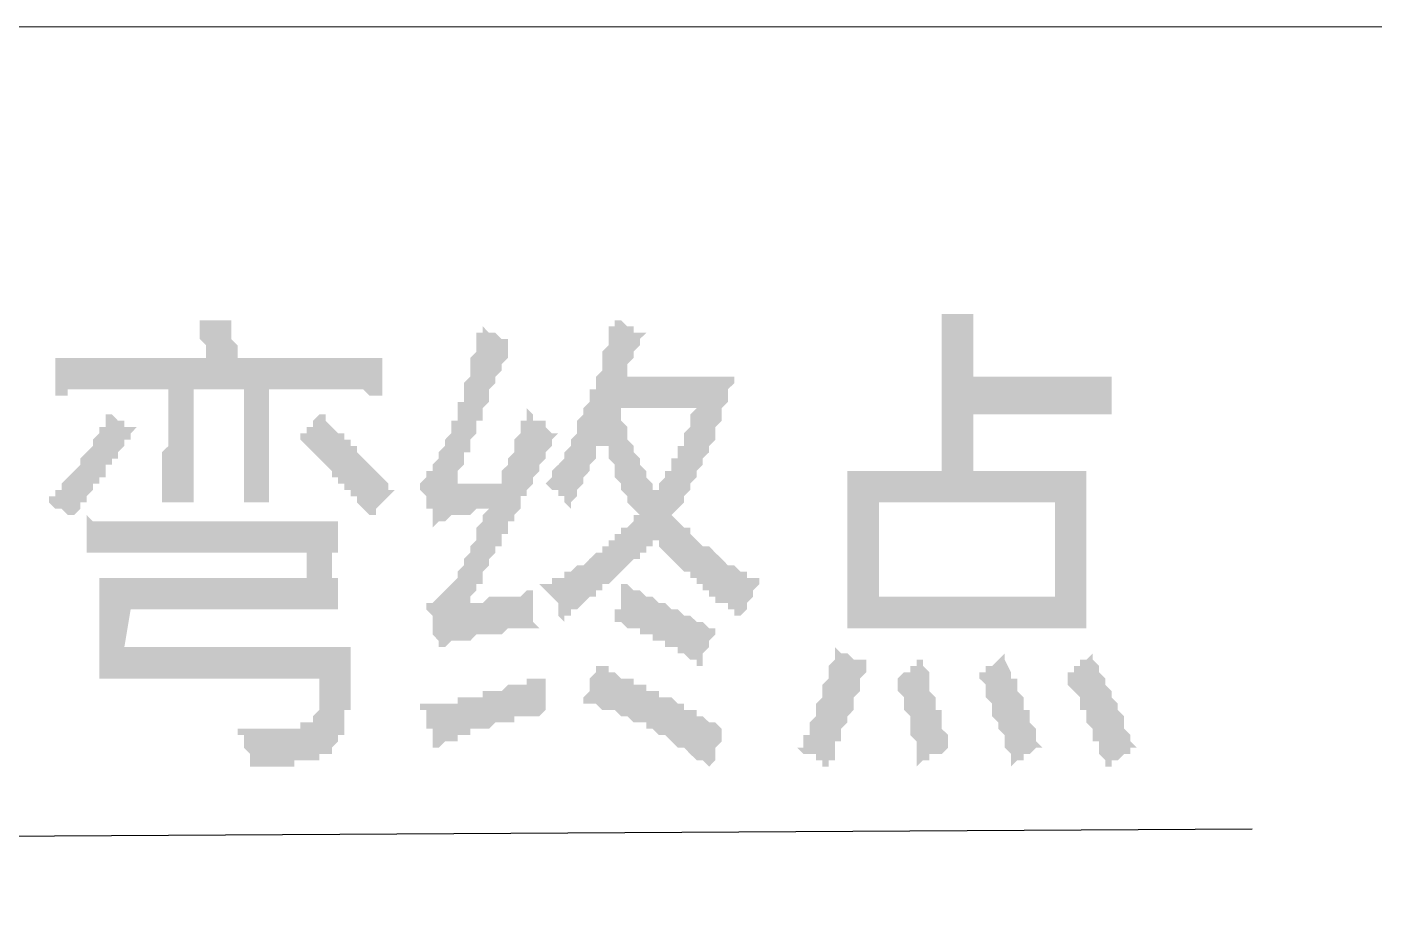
# Model space of a CAD drawing. Header units: millimetres. Extents: x 6156 to 7119, y 3162 to 3647.
# Drawn here: x 7044.87 to 7058.48, y 3512.36 to 3521.16 of the extents above; entities that cross this region are included whole.
import ezdxf

# ---------------------------------------------------------------- set-up
doc = ezdxf.new("R2010")
doc.units = ezdxf.units.MM
doc.layers.add('图层1', color=7, linetype='Continuous')
doc.layers.add('点图2', color=30, linetype='Continuous', lineweight=5)

msp = doc.modelspace()

# ---------------------------------------------------------------- hatches: boundary and pattern name
at = {"layer": '图层1', "transparency": 33554559}
h = msp.add_hatch(color=256, dxfattribs=at)
h.paths.add_polyline_path([(7051.128, 3518.068), (7051.064, 3518.005), (7051.064, 3518.005), (7051.064, 3517.941), (7051.064, 3517.941), (7051.001, 3517.878), (7051.001, 3517.814), (7051.001, 3517.814), (7050.937, 3517.751), (7050.937, 3517.687), (7050.937, 3517.624), (7050.937, 3517.624), (7052.017, 3517.624), (7052.017, 3517.56), (7051.953, 3517.497), (7051.953, 3517.434), (7051.953, 3517.434), (7051.953, 3517.37), (7051.89, 3517.307), (7051.89, 3517.243), (7051.89, 3517.18), (7051.89, 3517.18), (7051.826, 3517.116), (7051.826, 3517.053), (7051.826, 3517.053), (7051.826, 3516.989), (7051.763, 3516.926), (7051.763, 3516.926), (7051.763, 3516.862), (7051.763, 3516.862), (7051.763, 3516.862), (7051.699, 3516.799), (7051.699, 3516.735), (7051.699, 3516.735), (7051.636, 3516.672), (7051.636, 3516.608), (7051.636, 3516.608), (7051.572, 3516.545), (7051.572, 3516.545), (7051.572, 3516.481), (7051.509, 3516.418), (7051.509, 3516.418), (7051.509, 3516.354), (7051.445, 3516.291), (7051.445, 3516.291), (7051.382, 3516.227), (7051.382, 3516.227), (7051.445, 3516.164), (7051.445, 3516.164), (7051.509, 3516.1), (7051.509, 3516.1), (7051.572, 3516.1), (7051.572, 3516.037), (7051.572, 3516.037), (7051.636, 3515.973), (7051.636, 3515.973), (7051.699, 3515.91), (7051.763, 3515.91), (7051.763, 3515.91), (7051.826, 3515.846), (7051.826, 3515.846), (7051.89, 3515.783), (7051.89, 3515.783), (7051.953, 3515.719), (7051.953, 3515.719), (7052.017, 3515.719), (7052.08, 3515.656), (7052.08, 3515.656), (7052.144, 3515.656), (7052.144, 3515.592), (7052.207, 3515.592), (7052.207, 3515.592), (7052.271, 3515.592), (7052.271, 3515.529), (7052.271, 3515.529), (7052.271, 3515.529), (7052.207, 3515.465), (7052.207, 3515.465), (7052.207, 3515.402), (7052.144, 3515.338), (7052.144, 3515.338), (7052.144, 3515.275), (7052.08, 3515.211), (7052.08, 3515.211), (7052.08, 3515.211), (7052.08, 3515.211), (7052.017, 3515.211), (7052.017, 3515.275), (7051.953, 3515.275), (7051.953, 3515.338), (7051.89, 3515.338), (7051.826, 3515.338), (7051.826, 3515.402), (7051.763, 3515.402), (7051.763, 3515.402), (7051.763, 3515.465), (7051.699, 3515.465), (7051.699, 3515.529), (7051.636, 3515.529), (7051.636, 3515.592), (7051.572, 3515.592), (7051.572, 3515.656), (7051.509, 3515.656), (7051.509, 3515.656), (7051.445, 3515.719), (7051.445, 3515.719), (7051.382, 3515.783), (7051.382, 3515.783), (7051.318, 3515.846), (7051.318, 3515.846), (7051.255, 3515.91), (7051.255, 3515.973), (7051.191, 3515.973), (7051.191, 3515.973), (7051.191, 3515.973), (7051.191, 3515.91), (7051.128, 3515.91), (7051.128, 3515.846), (7051.064, 3515.846), (7051.064, 3515.783), (7051.001, 3515.783), (7051.001, 3515.783), (7050.937, 3515.719), (7050.937, 3515.719), (7050.874, 3515.656), (7050.874, 3515.656), (7050.81, 3515.592), (7050.81, 3515.592), (7050.747, 3515.529), (7050.747, 3515.529), (7050.683, 3515.529), (7050.683, 3515.465), (7050.62, 3515.465), (7050.62, 3515.402), (7050.556, 3515.402), (7050.556, 3515.402), (7050.493, 3515.338), (7050.493, 3515.338), (7050.429, 3515.275), (7050.429, 3515.275), (7050.366, 3515.275), (7050.366, 3515.211), (7050.302, 3515.211), (7050.302, 3515.148), (7050.239, 3515.211), (7050.239, 3515.275), (7050.239, 3515.275), (7050.239, 3515.338), (7050.175, 3515.402), (7050.175, 3515.402), (7050.112, 3515.465), (7050.112, 3515.465), (7050.048, 3515.529), (7050.112, 3515.529), (7050.175, 3515.529), (7050.175, 3515.592), (7050.239, 3515.592), (7050.239, 3515.592), (7050.302, 3515.592), (7050.302, 3515.656), (7050.366, 3515.656), (7050.366, 3515.656), (7050.429, 3515.719), (7050.493, 3515.719), (7050.493, 3515.719), (7050.556, 3515.783), (7050.556, 3515.783), (7050.62, 3515.846), (7050.62, 3515.846), (7050.683, 3515.846), (7050.683, 3515.91), (7050.747, 3515.91), (7050.747, 3515.973), (7050.81, 3515.973), (7050.81, 3516.037), (7050.874, 3516.037), (7050.874, 3516.1), (7050.937, 3516.1), (7050.937, 3516.1), (7051.001, 3516.164), (7051.001, 3516.164), (7051.001, 3516.227), (7051.064, 3516.227), (7051.001, 3516.291), (7051.001, 3516.291), (7050.937, 3516.354), (7050.937, 3516.354), (7050.937, 3516.418), (7050.874, 3516.481), (7050.874, 3516.481), (7050.874, 3516.545), (7050.81, 3516.608), (7050.81, 3516.608), (7050.81, 3516.672), (7050.81, 3516.735), (7050.747, 3516.799), (7050.747, 3516.799), (7050.747, 3516.862), (7050.747, 3516.926), (7050.683, 3516.926), (7050.683, 3516.989), (7050.683, 3516.989), (7050.683, 3516.926), (7050.62, 3516.926), (7050.62, 3516.862), (7050.62, 3516.799), (7050.556, 3516.735), (7050.556, 3516.735), (7050.556, 3516.672), (7050.493, 3516.608), (7050.493, 3516.608), (7050.493, 3516.545), (7050.429, 3516.481), (7050.429, 3516.481), (7050.429, 3516.418), (7050.429, 3516.418), (7050.366, 3516.354), (7050.366, 3516.354), (7050.366, 3516.291), (7050.302, 3516.354), (7050.302, 3516.418), (7050.239, 3516.418), (7050.239, 3516.481), (7050.175, 3516.481), (7050.175, 3516.481), (7050.112, 3516.545), (7050.112, 3516.545), (7050.112, 3516.545), (7050.175, 3516.608), (7050.175, 3516.672), (7050.175, 3516.672), (7050.239, 3516.735), (7050.239, 3516.735), (7050.302, 3516.799), (7050.302, 3516.862), (7050.302, 3516.862), (7050.366, 3516.926), (7050.366, 3516.989), (7050.366, 3516.989), (7050.429, 3517.053), (7050.429, 3517.116), (7050.429, 3517.116), (7050.429, 3517.18), (7050.493, 3517.243), (7050.493, 3517.243), (7050.493, 3517.307), (7050.556, 3517.37), (7050.556, 3517.37), (7050.556, 3517.434), (7050.556, 3517.497), (7050.62, 3517.497), (7050.62, 3517.56), (7050.62, 3517.624), (7050.62, 3517.624), (7050.683, 3517.687), (7050.683, 3517.751), (7050.683, 3517.751), (7050.683, 3517.814), (7050.683, 3517.878), (7050.747, 3517.941), (7050.747, 3517.941), (7050.747, 3518.005), (7050.747, 3518.068), (7050.747, 3518.132), (7050.81, 3518.132), (7050.81, 3518.195), (7050.81, 3518.259), (7050.81, 3518.195), (7050.874, 3518.195), (7050.937, 3518.132), (7050.937, 3518.132), (7051.001, 3518.132), (7051.001, 3518.068), (7051.064, 3518.068), (7051.064, 3518.068), (7051.128, 3518.068), (7051.128, 3518.068)], flags=0)
h.paths.add_polyline_path([(7050.048, 3515.084), (7049.985, 3515.084), (7049.985, 3515.084), (7049.921, 3515.084), (7049.921, 3515.084), (7049.858, 3515.084), (7049.858, 3515.084), (7049.794, 3515.084), (7049.731, 3515.084), (7049.667, 3515.021), (7049.667, 3515.021), (7049.604, 3515.021), (7049.604, 3515.021), (7049.54, 3515.021), (7049.477, 3515.021), (7049.477, 3515.021), (7049.413, 3515.021), (7049.413, 3515.021), (7049.35, 3514.957), (7049.35, 3514.957), (7049.286, 3514.957), (7049.223, 3514.957), (7049.223, 3514.957), (7049.159, 3514.957), (7049.159, 3514.957), (7049.096, 3514.894), (7049.032, 3514.894), (7049.032, 3514.894), (7049.032, 3514.957), (7049.032, 3514.957), (7048.969, 3515.021), (7048.969, 3515.084), (7048.969, 3515.148), (7048.969, 3515.148), (7048.969, 3515.211), (7048.905, 3515.275), (7048.905, 3515.338), (7048.969, 3515.338), (7048.969, 3515.338), (7048.969, 3515.338), (7049.032, 3515.402), (7049.032, 3515.402), (7049.096, 3515.465), (7049.096, 3515.465), (7049.159, 3515.529), (7049.159, 3515.529), (7049.223, 3515.592), (7049.223, 3515.656), (7049.223, 3515.656), (7049.286, 3515.719), (7049.286, 3515.783), (7049.286, 3515.783), (7049.35, 3515.846), (7049.35, 3515.91), (7049.35, 3515.91), (7049.413, 3515.973), (7049.413, 3516.037), (7049.413, 3516.037), (7049.413, 3516.1), (7049.477, 3516.164), (7049.477, 3516.164), (7049.477, 3516.227), (7049.54, 3516.291), (7049.477, 3516.291), (7049.477, 3516.291), (7049.413, 3516.291), (7049.413, 3516.291), (7049.35, 3516.227), (7049.286, 3516.227), (7049.286, 3516.227), (7049.223, 3516.227), (7049.159, 3516.227), (7049.159, 3516.227), (7049.096, 3516.164), (7049.096, 3516.164), (7049.032, 3516.164), (7049.032, 3516.164), (7048.969, 3516.1), (7048.969, 3516.164), (7048.969, 3516.227), (7048.969, 3516.291), (7048.905, 3516.291), (7048.905, 3516.354), (7048.905, 3516.418), (7048.905, 3516.418), (7048.842, 3516.481), (7048.842, 3516.545), (7048.842, 3516.545), (7048.842, 3516.545), (7048.905, 3516.608), (7048.905, 3516.608), (7048.905, 3516.672), (7048.969, 3516.672), (7048.969, 3516.735), (7048.969, 3516.735), (7049.032, 3516.799), (7049.032, 3516.799), (7049.032, 3516.862), (7049.096, 3516.926), (7049.096, 3516.989), (7049.096, 3516.989), (7049.159, 3517.053), (7049.159, 3517.116), (7049.159, 3517.18), (7049.223, 3517.18), (7049.223, 3517.243), (7049.223, 3517.307), (7049.223, 3517.37), (7049.286, 3517.37), (7049.286, 3517.434), (7049.286, 3517.497), (7049.286, 3517.56), (7049.286, 3517.56), (7049.35, 3517.624), (7049.35, 3517.687), (7049.35, 3517.687), (7049.35, 3517.751), (7049.35, 3517.814), (7049.413, 3517.878), (7049.413, 3517.878), (7049.413, 3517.941), (7049.413, 3518.005), (7049.413, 3518.068), (7049.477, 3518.068), (7049.477, 3518.132), (7049.477, 3518.132), (7049.477, 3518.132), (7049.54, 3518.068), (7049.54, 3518.068), (7049.604, 3518.068), (7049.667, 3518.005), (7049.667, 3518.005), (7049.731, 3518.005), (7049.731, 3517.941), (7049.794, 3517.941), (7049.794, 3517.941), (7049.731, 3517.941), (7049.731, 3517.878), (7049.731, 3517.878), (7049.731, 3517.814), (7049.667, 3517.751), (7049.667, 3517.751), (7049.667, 3517.687), (7049.604, 3517.624), (7049.604, 3517.624), (7049.604, 3517.56), (7049.54, 3517.497), (7049.54, 3517.434), (7049.54, 3517.37), (7049.54, 3517.37), (7049.477, 3517.307), (7049.477, 3517.307), (7049.477, 3517.243), (7049.477, 3517.18), (7049.413, 3517.18), (7049.413, 3517.116), (7049.413, 3517.053), (7049.413, 3517.053), (7049.35, 3516.989), (7049.35, 3516.926), (7049.35, 3516.862), (7049.286, 3516.862), (7049.286, 3516.799), (7049.286, 3516.735), (7049.286, 3516.735), (7049.223, 3516.672), (7049.223, 3516.608), (7049.223, 3516.545), (7049.223, 3516.545), (7049.223, 3516.545), (7049.223, 3516.545), (7049.286, 3516.545), (7049.286, 3516.545), (7049.35, 3516.545), (7049.35, 3516.545), (7049.413, 3516.545), (7049.413, 3516.545), (7049.477, 3516.545), (7049.54, 3516.545), (7049.604, 3516.545), (7049.667, 3516.545), (7049.667, 3516.545), (7049.667, 3516.608), (7049.667, 3516.672), (7049.731, 3516.735), (7049.731, 3516.735), (7049.731, 3516.799), (7049.794, 3516.862), (7049.794, 3516.862), (7049.794, 3516.926), (7049.794, 3516.989), (7049.858, 3517.053), (7049.858, 3517.053), (7049.858, 3517.116), (7049.858, 3517.18), (7049.921, 3517.18), (7049.921, 3517.243), (7049.921, 3517.307), (7049.985, 3517.243), (7049.985, 3517.18), (7050.048, 3517.18), (7050.112, 3517.18), (7050.112, 3517.116), (7050.112, 3517.116), (7050.175, 3517.053), (7050.175, 3517.053), (7050.239, 3517.053), (7050.239, 3517.053), (7050.175, 3516.989), (7050.175, 3516.989), (7050.175, 3516.926), (7050.175, 3516.926), (7050.112, 3516.862), (7050.112, 3516.862), (7050.112, 3516.799), (7050.048, 3516.735), (7050.048, 3516.735), (7050.048, 3516.672), (7049.985, 3516.608), (7049.985, 3516.608), (7049.985, 3516.545), (7049.921, 3516.481), (7049.921, 3516.418), (7049.858, 3516.418), (7049.858, 3516.354), (7049.858, 3516.291), (7049.858, 3516.291), (7049.794, 3516.227), (7049.794, 3516.227), (7049.794, 3516.164), (7049.731, 3516.164), (7049.731, 3516.1), (7049.731, 3516.037), (7049.667, 3516.037), (7049.667, 3515.973), (7049.667, 3515.91), (7049.604, 3515.91), (7049.604, 3515.846), (7049.604, 3515.846), (7049.54, 3515.783), (7049.54, 3515.719), (7049.54, 3515.719), (7049.477, 3515.656), (7049.477, 3515.592), (7049.477, 3515.529), (7049.413, 3515.529), (7049.413, 3515.465), (7049.35, 3515.402), (7049.35, 3515.402), (7049.35, 3515.338), (7049.35, 3515.338), (7049.35, 3515.338), (7049.413, 3515.338), (7049.413, 3515.338), (7049.477, 3515.338), (7049.477, 3515.338), (7049.477, 3515.338), (7049.54, 3515.402), (7049.604, 3515.402), (7049.604, 3515.402), (7049.667, 3515.402), (7049.731, 3515.402), (7049.731, 3515.402), (7049.794, 3515.402), (7049.858, 3515.402), (7049.921, 3515.465), (7049.985, 3515.465), (7049.985, 3515.465), (7049.985, 3515.402), (7049.985, 3515.338), (7049.985, 3515.275), (7049.985, 3515.211), (7049.985, 3515.211), (7049.985, 3515.148), (7050.048, 3515.084), (7050.048, 3515.084)], flags=0)
h.paths.add_polyline_path([(7050.62, 3514.703), (7050.683, 3514.703), (7050.747, 3514.703), (7050.747, 3514.64), (7050.81, 3514.64), (7050.874, 3514.576), (7050.937, 3514.576), (7051.001, 3514.576), (7051.001, 3514.513), (7051.064, 3514.513), (7051.128, 3514.513), (7051.128, 3514.449), (7051.191, 3514.449), (7051.255, 3514.449), (7051.255, 3514.386), (7051.318, 3514.386), (7051.318, 3514.386), (7051.382, 3514.386), (7051.445, 3514.322), (7051.445, 3514.322), (7051.509, 3514.322), (7051.509, 3514.259), (7051.572, 3514.259), (7051.572, 3514.259), (7051.636, 3514.259), (7051.636, 3514.195), (7051.699, 3514.195), (7051.699, 3514.195), (7051.699, 3514.195), (7051.763, 3514.132), (7051.763, 3514.132), (7051.826, 3514.132), (7051.826, 3514.132), (7051.826, 3514.132), (7051.89, 3514.068), (7051.89, 3514.068), (7051.89, 3514.068), (7051.89, 3514.068), (7051.89, 3514.005), (7051.89, 3514.005), (7051.89, 3513.941), (7051.826, 3513.878), (7051.826, 3513.878), (7051.826, 3513.814), (7051.826, 3513.751), (7051.763, 3513.687), (7051.763, 3513.687), (7051.763, 3513.687), (7051.699, 3513.751), (7051.636, 3513.751), (7051.636, 3513.751), (7051.572, 3513.814), (7051.572, 3513.814), (7051.509, 3513.878), (7051.445, 3513.878), (7051.445, 3513.878), (7051.382, 3513.941), (7051.382, 3513.941), (7051.318, 3514.005), (7051.318, 3514.005), (7051.255, 3514.005), (7051.255, 3514.005), (7051.191, 3514.068), (7051.191, 3514.068), (7051.128, 3514.068), (7051.128, 3514.068), (7051.128, 3514.132), (7051.064, 3514.132), (7051.064, 3514.132), (7051.001, 3514.132), (7051.001, 3514.132), (7050.937, 3514.195), (7050.937, 3514.195), (7050.874, 3514.195), (7050.874, 3514.195), (7050.81, 3514.259), (7050.81, 3514.259), (7050.747, 3514.259), (7050.683, 3514.259), (7050.683, 3514.259), (7050.62, 3514.322), (7050.62, 3514.322), (7050.556, 3514.322), (7050.493, 3514.322), (7050.493, 3514.322), (7050.493, 3514.386), (7050.556, 3514.449), (7050.556, 3514.513), (7050.556, 3514.513), (7050.556, 3514.576), (7050.62, 3514.64), (7050.62, 3514.64), (7050.62, 3514.703), (7050.62, 3514.703)], flags=0)
h.paths.add_polyline_path([(7050.112, 3514.259), (7050.048, 3514.195), (7050.048, 3514.195), (7049.985, 3514.195), (7049.921, 3514.195), (7049.921, 3514.195), (7049.858, 3514.195), (7049.858, 3514.195), (7049.794, 3514.195), (7049.794, 3514.132), (7049.731, 3514.132), (7049.667, 3514.132), (7049.667, 3514.132), (7049.604, 3514.132), (7049.604, 3514.132), (7049.54, 3514.068), (7049.54, 3514.068), (7049.477, 3514.068), (7049.477, 3514.068), (7049.413, 3514.068), (7049.35, 3514.068), (7049.35, 3514.005), (7049.286, 3514.005), (7049.286, 3514.005), (7049.223, 3514.005), (7049.223, 3513.941), (7049.159, 3513.941), (7049.096, 3513.941), (7049.096, 3513.941), (7049.032, 3513.878), (7049.032, 3513.878), (7048.969, 3513.878), (7048.969, 3513.878), (7048.969, 3513.878), (7048.969, 3513.941), (7048.969, 3514.005), (7048.969, 3514.068), (7048.905, 3514.068), (7048.905, 3514.132), (7048.905, 3514.195), (7048.905, 3514.259), (7048.842, 3514.259), (7048.842, 3514.322), (7048.905, 3514.322), (7048.905, 3514.322), (7048.969, 3514.322), (7048.969, 3514.322), (7049.032, 3514.322), (7049.032, 3514.322), (7049.096, 3514.322), (7049.096, 3514.322), (7049.159, 3514.322), (7049.159, 3514.322), (7049.223, 3514.322), (7049.223, 3514.386), (7049.286, 3514.386), (7049.286, 3514.386), (7049.35, 3514.386), (7049.35, 3514.386), (7049.413, 3514.386), (7049.477, 3514.386), (7049.477, 3514.449), (7049.54, 3514.449), (7049.54, 3514.449), (7049.604, 3514.449), (7049.667, 3514.449), (7049.667, 3514.449), (7049.731, 3514.513), (7049.794, 3514.513), (7049.794, 3514.513), (7049.858, 3514.513), (7049.921, 3514.513), (7049.921, 3514.576), (7049.985, 3514.576), (7050.048, 3514.576), (7050.112, 3514.576), (7050.112, 3514.576), (7050.112, 3514.576), (7050.112, 3514.513), (7050.112, 3514.449), (7050.112, 3514.386), (7050.112, 3514.386), (7050.112, 3514.322), (7050.112, 3514.259), (7050.112, 3514.259)], flags=0)
h.paths.add_polyline_path([(7050.874, 3515.529), (7050.937, 3515.529), (7051.001, 3515.465), (7051.001, 3515.465), (7051.064, 3515.465), (7051.064, 3515.465), (7051.128, 3515.402), (7051.191, 3515.402), (7051.191, 3515.402), (7051.255, 3515.338), (7051.255, 3515.338), (7051.318, 3515.338), (7051.318, 3515.338), (7051.382, 3515.275), (7051.382, 3515.275), (7051.445, 3515.275), (7051.445, 3515.275), (7051.509, 3515.211), (7051.509, 3515.211), (7051.572, 3515.211), (7051.572, 3515.211), (7051.636, 3515.148), (7051.699, 3515.148), (7051.699, 3515.148), (7051.763, 3515.084), (7051.763, 3515.084), (7051.826, 3515.084), (7051.826, 3515.084), (7051.826, 3515.021), (7051.763, 3514.957), (7051.763, 3514.957), (7051.763, 3514.894), (7051.699, 3514.83), (7051.699, 3514.83), (7051.699, 3514.767), (7051.699, 3514.703), (7051.636, 3514.703), (7051.636, 3514.767), (7051.572, 3514.767), (7051.572, 3514.767), (7051.509, 3514.83), (7051.509, 3514.83), (7051.445, 3514.83), (7051.445, 3514.894), (7051.382, 3514.894), (7051.318, 3514.894), (7051.318, 3514.957), (7051.318, 3514.957), (7051.255, 3514.957), (7051.255, 3514.957), (7051.191, 3514.957), (7051.191, 3515.021), (7051.128, 3515.021), (7051.128, 3515.021), (7051.064, 3515.021), (7051.064, 3515.084), (7051.001, 3515.084), (7050.937, 3515.084), (7050.937, 3515.084), (7050.874, 3515.148), (7050.874, 3515.148), (7050.81, 3515.148), (7050.81, 3515.148), (7050.81, 3515.211), (7050.81, 3515.275), (7050.874, 3515.275), (7050.874, 3515.338), (7050.874, 3515.402), (7050.874, 3515.402), (7050.874, 3515.465), (7050.874, 3515.529), (7050.874, 3515.529)], flags=0)
h.paths.add_polyline_path([(7051.255, 3516.481), (7051.255, 3516.481), (7051.255, 3516.545), (7051.318, 3516.608), (7051.318, 3516.608), (7051.318, 3516.672), (7051.382, 3516.672), (7051.382, 3516.735), (7051.382, 3516.799), (7051.445, 3516.799), (7051.445, 3516.862), (7051.445, 3516.926), (7051.509, 3516.926), (7051.509, 3516.989), (7051.509, 3517.053), (7051.509, 3517.053), (7051.572, 3517.116), (7051.572, 3517.18), (7051.572, 3517.243), (7051.572, 3517.243), (7051.636, 3517.307), (7050.874, 3517.307), (7050.874, 3517.243), (7050.874, 3517.18), (7050.937, 3517.116), (7050.937, 3517.116), (7050.937, 3517.053), (7050.937, 3516.989), (7051.001, 3516.926), (7051.001, 3516.926), (7051.001, 3516.862), (7051.064, 3516.799), (7051.064, 3516.799), (7051.064, 3516.735), (7051.128, 3516.672), (7051.128, 3516.672), (7051.128, 3516.608), (7051.128, 3516.608), (7051.191, 3516.545), (7051.191, 3516.545), (7051.191, 3516.481), (7051.255, 3516.481)], flags=0)
h = msp.add_hatch(color=256, dxfattribs=at)
h.paths.add_polyline_path([(7054.43, 3518.259), (7054.43, 3518.195), (7054.43, 3518.195), (7054.43, 3518.132), (7054.43, 3518.068), (7054.43, 3518.068), (7054.43, 3518.005), (7054.43, 3517.941), (7054.43, 3517.878), (7054.43, 3517.815), (7054.43, 3517.751), (7054.43, 3517.751), (7054.43, 3517.688), (7054.43, 3517.624), (7055.382, 3517.624), (7055.382, 3517.624), (7055.446, 3517.624), (7055.446, 3517.624), (7055.509, 3517.624), (7055.573, 3517.624), (7055.573, 3517.624), (7055.636, 3517.624), (7055.636, 3517.624), (7055.7, 3517.624), (7055.763, 3517.624), (7055.763, 3517.624), (7055.827, 3517.624), (7055.827, 3517.624), (7055.827, 3517.243), (7055.827, 3517.243), (7055.763, 3517.243), (7055.763, 3517.243), (7055.7, 3517.243), (7055.636, 3517.243), (7055.636, 3517.243), (7055.573, 3517.243), (7055.573, 3517.243), (7055.509, 3517.243), (7055.509, 3517.243), (7055.446, 3517.243), (7055.382, 3517.243), (7055.382, 3517.243), (7054.43, 3517.243), (7054.43, 3516.672), (7055.573, 3516.672), (7055.573, 3516.672), (7055.573, 3516.608), (7055.573, 3516.545), (7055.573, 3516.481), (7055.573, 3516.418), (7055.573, 3516.418), (7055.573, 3516.354), (7055.573, 3516.291), (7055.573, 3516.227), (7055.573, 3516.164), (7055.573, 3516.164), (7055.573, 3516.1), (7055.573, 3516.037), (7055.573, 3515.973), (7055.573, 3515.91), (7055.573, 3515.91), (7055.573, 3515.846), (7055.573, 3515.783), (7055.573, 3515.719), (7055.573, 3515.656), (7055.573, 3515.656), (7055.573, 3515.592), (7055.573, 3515.529), (7055.573, 3515.465), (7055.573, 3515.402), (7055.573, 3515.402), (7055.573, 3515.338), (7055.573, 3515.275), (7055.573, 3515.211), (7055.573, 3515.211), (7055.573, 3515.148), (7055.573, 3515.084), (7055.573, 3515.084), (7053.16, 3515.084), (7053.16, 3515.148), (7053.16, 3515.148), (7053.16, 3515.211), (7053.16, 3515.275), (7053.16, 3515.338), (7053.16, 3515.338), (7053.16, 3515.402), (7053.16, 3515.465), (7053.16, 3515.529), (7053.16, 3515.592), (7053.16, 3515.592), (7053.16, 3515.656), (7053.16, 3515.719), (7053.16, 3515.783), (7053.16, 3515.846), (7053.16, 3515.846), (7053.16, 3515.91), (7053.16, 3515.973), (7053.16, 3516.037), (7053.16, 3516.1), (7053.16, 3516.1), (7053.16, 3516.164), (7053.16, 3516.227), (7053.16, 3516.291), (7053.16, 3516.354), (7053.16, 3516.354), (7053.16, 3516.418), (7053.16, 3516.481), (7053.16, 3516.545), (7053.16, 3516.545), (7053.16, 3516.608), (7053.16, 3516.672), (7053.16, 3516.672), (7054.112, 3516.672), (7054.112, 3517.688), (7054.112, 3517.751), (7054.112, 3517.815), (7054.112, 3517.878), (7054.112, 3517.941), (7054.112, 3517.941), (7054.112, 3518.005), (7054.112, 3518.068), (7054.112, 3518.132), (7054.112, 3518.132), (7054.112, 3518.195), (7054.112, 3518.259), (7054.43, 3518.259)], flags=0)
h.paths.add_polyline_path([(7055.255, 3515.402), (7055.255, 3516.354), (7053.477, 3516.354), (7053.477, 3515.402)], flags=0)
h.paths.add_polyline_path([(7053.35, 3514.767), (7053.35, 3514.703), (7053.35, 3514.64), (7053.287, 3514.576), (7053.287, 3514.513), (7053.287, 3514.449), (7053.223, 3514.386), (7053.223, 3514.322), (7053.223, 3514.259), (7053.16, 3514.195), (7053.16, 3514.195), (7053.16, 3514.132), (7053.096, 3514.068), (7053.096, 3514.005), (7053.096, 3514.005), (7053.096, 3513.941), (7053.033, 3513.941), (7053.033, 3513.878), (7053.033, 3513.814), (7053.033, 3513.814), (7053.033, 3513.751), (7052.969, 3513.751), (7052.969, 3513.687), (7052.969, 3513.687), (7052.969, 3513.687), (7052.969, 3513.687), (7052.906, 3513.687), (7052.906, 3513.751), (7052.842, 3513.751), (7052.842, 3513.814), (7052.779, 3513.814), (7052.715, 3513.814), (7052.715, 3513.814), (7052.652, 3513.878), (7052.715, 3513.878), (7052.715, 3513.941), (7052.715, 3513.941), (7052.715, 3514.005), (7052.779, 3514.005), (7052.779, 3514.068), (7052.779, 3514.068), (7052.779, 3514.132), (7052.842, 3514.195), (7052.842, 3514.195), (7052.842, 3514.259), (7052.842, 3514.322), (7052.906, 3514.386), (7052.906, 3514.386), (7052.906, 3514.449), (7052.906, 3514.513), (7052.969, 3514.576), (7052.969, 3514.64), (7052.969, 3514.64), (7052.969, 3514.703), (7053.033, 3514.767), (7053.033, 3514.83), (7053.033, 3514.894), (7053.096, 3514.83), (7053.096, 3514.83), (7053.16, 3514.83), (7053.16, 3514.83), (7053.223, 3514.767), (7053.223, 3514.767), (7053.287, 3514.767), (7053.35, 3514.767), (7053.35, 3514.767), (7053.35, 3514.767)], flags=0)
h.paths.add_polyline_path([(7055.636, 3514.83), (7055.636, 3514.767), (7055.7, 3514.703), (7055.7, 3514.703), (7055.7, 3514.64), (7055.763, 3514.576), (7055.763, 3514.513), (7055.763, 3514.513), (7055.827, 3514.449), (7055.827, 3514.386), (7055.827, 3514.386), (7055.89, 3514.322), (7055.89, 3514.259), (7055.89, 3514.259), (7055.954, 3514.195), (7055.954, 3514.132), (7055.954, 3514.132), (7055.954, 3514.068), (7056.017, 3514.005), (7056.017, 3514.005), (7056.017, 3513.941), (7056.017, 3513.941), (7056.081, 3513.878), (7056.081, 3513.878), (7056.017, 3513.878), (7056.017, 3513.878), (7056.017, 3513.814), (7055.954, 3513.814), (7055.954, 3513.814), (7055.89, 3513.751), (7055.827, 3513.751), (7055.827, 3513.687), (7055.763, 3513.687), (7055.763, 3513.687), (7055.763, 3513.751), (7055.763, 3513.751), (7055.7, 3513.814), (7055.7, 3513.878), (7055.7, 3513.878), (7055.7, 3513.941), (7055.636, 3513.941), (7055.636, 3514.005), (7055.636, 3514.068), (7055.636, 3514.068), (7055.573, 3514.132), (7055.573, 3514.195), (7055.573, 3514.259), (7055.509, 3514.259), (7055.509, 3514.322), (7055.509, 3514.386), (7055.446, 3514.449), (7055.446, 3514.449), (7055.382, 3514.513), (7055.382, 3514.576), (7055.382, 3514.576), (7055.382, 3514.64), (7055.446, 3514.64), (7055.446, 3514.703), (7055.509, 3514.703), (7055.509, 3514.767), (7055.573, 3514.767), (7055.573, 3514.767), (7055.636, 3514.83)], flags=0)
h.paths.add_polyline_path([(7054.811, 3513.687), (7054.811, 3513.751), (7054.811, 3513.751), (7054.811, 3513.814), (7054.747, 3513.878), (7054.747, 3513.878), (7054.747, 3513.941), (7054.747, 3514.005), (7054.747, 3514.005), (7054.684, 3514.068), (7054.684, 3514.132), (7054.684, 3514.132), (7054.62, 3514.195), (7054.62, 3514.259), (7054.62, 3514.322), (7054.62, 3514.322), (7054.557, 3514.386), (7054.557, 3514.449), (7054.557, 3514.513), (7054.493, 3514.576), (7054.493, 3514.576), (7054.493, 3514.576), (7054.493, 3514.64), (7054.557, 3514.64), (7054.557, 3514.703), (7054.62, 3514.703), (7054.62, 3514.703), (7054.684, 3514.767), (7054.684, 3514.767), (7054.747, 3514.83), (7054.747, 3514.767), (7054.811, 3514.64), (7054.811, 3514.576), (7054.874, 3514.576), (7054.874, 3514.513), (7054.874, 3514.449), (7054.938, 3514.386), (7054.938, 3514.322), (7054.938, 3514.259), (7055.001, 3514.259), (7055.001, 3514.195), (7055.001, 3514.132), (7055.001, 3514.132), (7055.065, 3514.068), (7055.065, 3514.068), (7055.065, 3514.005), (7055.065, 3514.005), (7055.065, 3513.941), (7055.065, 3513.941), (7055.128, 3513.878), (7055.128, 3513.878), (7055.065, 3513.878), (7055.065, 3513.878), (7055.001, 3513.814), (7054.938, 3513.814), (7054.938, 3513.751), (7054.874, 3513.751), (7054.874, 3513.751), (7054.811, 3513.687), (7054.811, 3513.687)], flags=0)
h.paths.add_polyline_path([(7053.858, 3513.687), (7053.858, 3513.751), (7053.858, 3513.751), (7053.858, 3513.814), (7053.858, 3513.814), (7053.858, 3513.878), (7053.858, 3513.878), (7053.858, 3513.941), (7053.858, 3513.941), (7053.795, 3514.005), (7053.795, 3514.068), (7053.795, 3514.132), (7053.795, 3514.132), (7053.795, 3514.195), (7053.731, 3514.259), (7053.731, 3514.322), (7053.731, 3514.386), (7053.668, 3514.449), (7053.668, 3514.513), (7053.668, 3514.576), (7053.668, 3514.576), (7053.731, 3514.64), (7053.731, 3514.64), (7053.795, 3514.64), (7053.795, 3514.703), (7053.858, 3514.703), (7053.858, 3514.767), (7053.922, 3514.767), (7053.922, 3514.703), (7053.985, 3514.64), (7053.985, 3514.576), (7053.985, 3514.513), (7053.985, 3514.449), (7054.049, 3514.386), (7054.049, 3514.322), (7054.049, 3514.259), (7054.112, 3514.259), (7054.112, 3514.195), (7054.112, 3514.132), (7054.112, 3514.132), (7054.112, 3514.068), (7054.176, 3514.005), (7054.176, 3514.005), (7054.176, 3513.941), (7054.176, 3513.941), (7054.176, 3513.878), (7054.176, 3513.878), (7054.176, 3513.878), (7054.176, 3513.878), (7054.112, 3513.814), (7054.112, 3513.814), (7054.049, 3513.814), (7053.985, 3513.814), (7053.985, 3513.751), (7053.922, 3513.751), (7053.922, 3513.751), (7053.858, 3513.687)], flags=0)
h = msp.add_hatch(color=256, dxfattribs=at)
h.paths.add_polyline_path([(7048.016, 3516.163), (7048.016, 3516.1), (7048.016, 3516.1), (7048.016, 3516.036), (7048.016, 3515.973), (7048.016, 3515.909), (7048.016, 3515.846), (7047.953, 3515.846), (7047.953, 3515.782), (7047.953, 3515.719), (7047.953, 3515.719), (7047.953, 3515.655), (7047.953, 3515.592), (7048.016, 3515.592), (7048.016, 3515.528), (7048.016, 3515.465), (7048.016, 3515.402), (7048.016, 3515.338), (7048.016, 3515.338), (7048.016, 3515.275), (7048.016, 3515.275), (7045.921, 3515.275), (7045.857, 3514.894), (7048.143, 3514.894), (7048.143, 3514.83), (7048.143, 3514.767), (7048.143, 3514.703), (7048.143, 3514.64), (7048.143, 3514.576), (7048.143, 3514.513), (7048.143, 3514.449), (7048.143, 3514.386), (7048.143, 3514.322), (7048.143, 3514.259), (7048.08, 3514.259), (7048.08, 3514.195), (7048.08, 3514.132), (7048.08, 3514.132), (7048.08, 3514.068), (7048.08, 3514.005), (7048.016, 3514.005), (7048.016, 3513.941), (7048.016, 3513.941), (7048.016, 3513.941), (7047.953, 3513.878), (7047.953, 3513.878), (7047.953, 3513.878), (7047.953, 3513.814), (7047.953, 3513.814), (7047.889, 3513.814), (7047.889, 3513.814), (7047.826, 3513.814), (7047.826, 3513.814), (7047.826, 3513.751), (7047.762, 3513.751), (7047.762, 3513.751), (7047.699, 3513.751), (7047.699, 3513.751), (7047.635, 3513.751), (7047.572, 3513.751), (7047.572, 3513.687), (7047.508, 3513.687), (7047.508, 3513.687), (7047.445, 3513.687), (7047.381, 3513.687), (7047.381, 3513.687), (7047.318, 3513.687), (7047.254, 3513.687), (7047.191, 3513.687), (7047.191, 3513.687), (7047.127, 3513.687), (7047.127, 3513.687), (7047.127, 3513.751), (7047.127, 3513.814), (7047.064, 3513.878), (7047.064, 3513.878), (7047.064, 3513.941), (7047.064, 3514.005), (7047, 3514.005), (7047, 3514.068), (7047.064, 3514.068), (7047.127, 3514.068), (7047.191, 3514.068), (7047.191, 3514.068), (7047.254, 3514.068), (7047.318, 3514.068), (7047.381, 3514.068), (7047.381, 3514.068), (7047.445, 3514.068), (7047.445, 3514.068), (7047.508, 3514.068), (7047.508, 3514.068), (7047.572, 3514.068), (7047.572, 3514.068), (7047.635, 3514.068), (7047.635, 3514.132), (7047.635, 3514.132), (7047.699, 3514.132), (7047.699, 3514.132), (7047.699, 3514.132), (7047.762, 3514.132), (7047.762, 3514.132), (7047.762, 3514.195), (7047.762, 3514.195), (7047.826, 3514.259), (7047.826, 3514.322), (7047.826, 3514.322), (7047.826, 3514.386), (7047.826, 3514.449), (7047.826, 3514.513), (7047.826, 3514.576), (7047.826, 3514.576), (7045.604, 3514.576), (7045.604, 3514.64), (7045.604, 3514.703), (7045.604, 3514.767), (7045.604, 3514.83), (7045.604, 3514.894), (7045.604, 3514.957), (7045.604, 3514.957), (7045.604, 3515.021), (7045.604, 3515.084), (7045.604, 3515.084), (7045.604, 3515.148), (7045.604, 3515.148), (7045.604, 3515.211), (7045.604, 3515.275), (7045.604, 3515.338), (7045.604, 3515.402), (7045.604, 3515.402), (7045.604, 3515.465), (7045.604, 3515.528), (7045.604, 3515.592), (7047.699, 3515.592), (7047.699, 3515.846), (7046.048, 3515.846), (7046.048, 3515.846), (7045.984, 3515.846), (7045.984, 3515.846), (7045.921, 3515.846), (7045.857, 3515.846), (7045.857, 3515.846), (7045.794, 3515.846), (7045.794, 3515.846), (7045.731, 3515.846), (7045.667, 3515.846), (7045.667, 3515.846), (7045.604, 3515.846), (7045.604, 3515.846), (7045.54, 3515.846), (7045.477, 3515.846), (7045.477, 3515.846), (7045.477, 3515.846), (7045.477, 3516.227), (7045.477, 3516.227), (7045.54, 3516.163), (7045.604, 3516.163), (7045.604, 3516.163), (7045.667, 3516.163), (7045.667, 3516.163), (7045.731, 3516.163), (7045.794, 3516.163), (7045.794, 3516.163), (7045.857, 3516.163), (7045.857, 3516.163), (7045.921, 3516.163), (7045.984, 3516.163), (7045.984, 3516.163), (7046.048, 3516.163), (7046.048, 3516.163), (7046.048, 3516.163)], flags=0)
h.paths.add_polyline_path([(7046.937, 3518.195), (7046.937, 3518.195), (7046.937, 3518.132), (7046.937, 3518.068), (7046.937, 3518.068), (7046.937, 3518.005), (7047, 3517.941), (7047, 3517.878), (7047, 3517.878), (7047, 3517.814), (7047, 3517.814), (7047.889, 3517.814), (7047.953, 3517.814), (7047.953, 3517.814), (7048.016, 3517.814), (7048.016, 3517.814), (7048.08, 3517.814), (7048.143, 3517.814), (7048.143, 3517.814), (7048.207, 3517.814), (7048.207, 3517.814), (7048.27, 3517.814), (7048.334, 3517.814), (7048.334, 3517.814), (7048.397, 3517.814), (7048.397, 3517.814), (7048.461, 3517.814), (7048.461, 3517.433), (7048.397, 3517.433), (7048.397, 3517.433), (7048.334, 3517.433), (7048.27, 3517.497), (7048.27, 3517.497), (7048.207, 3517.497), (7048.207, 3517.497), (7048.143, 3517.497), (7048.08, 3517.497), (7048.08, 3517.497), (7048.016, 3517.497), (7048.016, 3517.497), (7047.953, 3517.497), (7047.953, 3517.497), (7047.889, 3517.497), (7047.318, 3517.497), (7047.318, 3517.433), (7047.318, 3517.37), (7047.318, 3517.306), (7047.318, 3517.243), (7047.318, 3517.179), (7047.318, 3517.116), (7047.318, 3517.052), (7047.318, 3516.989), (7047.318, 3516.925), (7047.318, 3516.862), (7047.318, 3516.798), (7047.318, 3516.798), (7047.318, 3516.735), (7047.318, 3516.671), (7047.318, 3516.608), (7047.318, 3516.608), (7047.318, 3516.544), (7047.318, 3516.481), (7047.318, 3516.481), (7047.318, 3516.417), (7047.318, 3516.417), (7047.318, 3516.354), (7047.064, 3516.354), (7047.064, 3516.417), (7047.064, 3516.417), (7047.064, 3516.481), (7047.064, 3516.544), (7047.064, 3516.544), (7047.064, 3516.608), (7047.064, 3516.671), (7047.064, 3516.671), (7047.064, 3516.735), (7047.064, 3516.798), (7047.064, 3516.862), (7047.064, 3516.862), (7047.064, 3516.925), (7047.064, 3516.989), (7047.064, 3517.052), (7047.064, 3517.116), (7047.064, 3517.179), (7047.064, 3517.243), (7047.064, 3517.306), (7047.064, 3517.37), (7047.064, 3517.433), (7047.064, 3517.497), (7046.556, 3517.497), (7046.556, 3517.433), (7046.556, 3517.37), (7046.556, 3517.306), (7046.556, 3517.243), (7046.556, 3517.179), (7046.556, 3517.116), (7046.556, 3517.052), (7046.556, 3516.989), (7046.556, 3516.925), (7046.556, 3516.862), (7046.556, 3516.798), (7046.556, 3516.798), (7046.556, 3516.735), (7046.556, 3516.671), (7046.556, 3516.608), (7046.556, 3516.608), (7046.556, 3516.544), (7046.556, 3516.544), (7046.556, 3516.481), (7046.556, 3516.417), (7046.556, 3516.417), (7046.556, 3516.354), (7046.238, 3516.354), (7046.238, 3516.417), (7046.238, 3516.417), (7046.238, 3516.481), (7046.238, 3516.544), (7046.238, 3516.544), (7046.238, 3516.608), (7046.238, 3516.671), (7046.238, 3516.671), (7046.238, 3516.735), (7046.238, 3516.798), (7046.238, 3516.862), (7046.238, 3516.862), (7046.302, 3516.925), (7046.302, 3516.989), (7046.302, 3517.052), (7046.302, 3517.116), (7046.302, 3517.179), (7046.302, 3517.243), (7046.302, 3517.306), (7046.302, 3517.37), (7046.302, 3517.433), (7046.302, 3517.497), (7045.794, 3517.497), (7045.731, 3517.497), (7045.731, 3517.497), (7045.667, 3517.497), (7045.667, 3517.497), (7045.604, 3517.497), (7045.54, 3517.497), (7045.54, 3517.497), (7045.477, 3517.497), (7045.413, 3517.497), (7045.413, 3517.497), (7045.35, 3517.497), (7045.35, 3517.497), (7045.286, 3517.497), (7045.286, 3517.433), (7045.223, 3517.433), (7045.223, 3517.433), (7045.159, 3517.433), (7045.159, 3517.814), (7045.223, 3517.814), (7045.223, 3517.814), (7045.286, 3517.814), (7045.286, 3517.814), (7045.35, 3517.814), (7045.35, 3517.814), (7045.413, 3517.814), (7045.477, 3517.814), (7045.477, 3517.814), (7045.54, 3517.814), (7045.54, 3517.814), (7045.604, 3517.814), (7045.667, 3517.814), (7045.667, 3517.814), (7045.731, 3517.814), (7045.794, 3517.814), (7045.794, 3517.814), (7046.683, 3517.814), (7046.683, 3517.814), (7046.683, 3517.878), (7046.683, 3517.941), (7046.619, 3518.005), (7046.619, 3518.005), (7046.619, 3518.068), (7046.619, 3518.132), (7046.619, 3518.195), (7046.619, 3518.195), (7046.683, 3518.195), (7046.683, 3518.195), (7046.746, 3518.195), (7046.746, 3518.195), (7046.81, 3518.195), (7046.873, 3518.195), (7046.873, 3518.195), (7046.937, 3518.195)], flags=0)
h.paths.add_polyline_path([(7047.826, 3517.243), (7047.889, 3517.243), (7047.889, 3517.179), (7047.889, 3517.179), (7047.953, 3517.116), (7047.953, 3517.116), (7048.016, 3517.052), (7048.016, 3517.052), (7048.08, 3517.052), (7048.08, 3516.989), (7048.143, 3516.989), (7048.143, 3516.925), (7048.207, 3516.925), (7048.207, 3516.862), (7048.207, 3516.862), (7048.27, 3516.798), (7048.27, 3516.798), (7048.334, 3516.735), (7048.334, 3516.735), (7048.397, 3516.671), (7048.397, 3516.671), (7048.461, 3516.608), (7048.461, 3516.608), (7048.524, 3516.544), (7048.524, 3516.481), (7048.588, 3516.481), (7048.524, 3516.417), (7048.524, 3516.417), (7048.461, 3516.354), (7048.461, 3516.354), (7048.397, 3516.29), (7048.397, 3516.29), (7048.397, 3516.227), (7048.334, 3516.227), (7048.334, 3516.227), (7048.334, 3516.227), (7048.27, 3516.29), (7048.27, 3516.29), (7048.207, 3516.354), (7048.207, 3516.417), (7048.143, 3516.417), (7048.143, 3516.481), (7048.08, 3516.481), (7048.08, 3516.544), (7048.016, 3516.544), (7048.016, 3516.608), (7047.953, 3516.608), (7047.953, 3516.671), (7047.953, 3516.671), (7047.889, 3516.735), (7047.889, 3516.735), (7047.826, 3516.798), (7047.826, 3516.798), (7047.762, 3516.862), (7047.762, 3516.862), (7047.699, 3516.925), (7047.699, 3516.925), (7047.699, 3516.925), (7047.635, 3516.989), (7047.635, 3516.989), (7047.635, 3516.989), (7047.635, 3517.052), (7047.699, 3517.052), (7047.699, 3517.116), (7047.762, 3517.116), (7047.762, 3517.179), (7047.762, 3517.179), (7047.826, 3517.243), (7047.826, 3517.243)], flags=0)
h.paths.add_polyline_path([(7045.984, 3517.116), (7045.921, 3517.052), (7045.921, 3516.989), (7045.857, 3516.989), (7045.857, 3516.925), (7045.794, 3516.862), (7045.794, 3516.862), (7045.794, 3516.798), (7045.731, 3516.798), (7045.731, 3516.735), (7045.667, 3516.735), (7045.667, 3516.671), (7045.667, 3516.608), (7045.604, 3516.608), (7045.604, 3516.544), (7045.54, 3516.544), (7045.54, 3516.481), (7045.54, 3516.481), (7045.477, 3516.417), (7045.477, 3516.354), (7045.413, 3516.354), (7045.413, 3516.29), (7045.413, 3516.29), (7045.35, 3516.227), (7045.35, 3516.227), (7045.35, 3516.227), (7045.286, 3516.227), (7045.286, 3516.227), (7045.223, 3516.29), (7045.159, 3516.29), (7045.159, 3516.29), (7045.096, 3516.354), (7045.096, 3516.354), (7045.032, 3516.354), (7045.096, 3516.354), (7045.096, 3516.417), (7045.159, 3516.417), (7045.159, 3516.481), (7045.223, 3516.481), (7045.223, 3516.544), (7045.223, 3516.544), (7045.286, 3516.608), (7045.286, 3516.608), (7045.35, 3516.671), (7045.35, 3516.671), (7045.413, 3516.735), (7045.413, 3516.798), (7045.413, 3516.798), (7045.477, 3516.862), (7045.477, 3516.862), (7045.54, 3516.925), (7045.54, 3516.989), (7045.54, 3516.989), (7045.604, 3517.052), (7045.604, 3517.116), (7045.667, 3517.116), (7045.667, 3517.179), (7045.667, 3517.243), (7045.667, 3517.243), (7045.731, 3517.243), (7045.794, 3517.179), (7045.794, 3517.179), (7045.857, 3517.179), (7045.857, 3517.116), (7045.921, 3517.116), (7045.921, 3517.116), (7045.984, 3517.116)], flags=0)

# ---------------------------------------------------------------- linework, layer by layer
at = {"layer": '图层1', "lineweight": -3}
msp.add_line((6937.494, 3512.358), (7057.247, 3513.057), dxfattribs=at)
at = {"layer": '点图2'}
msp.add_line((6835.788, 3521.157), (7118.974, 3521.157), dxfattribs=at)

doc.saveas('drawing.dxf')
